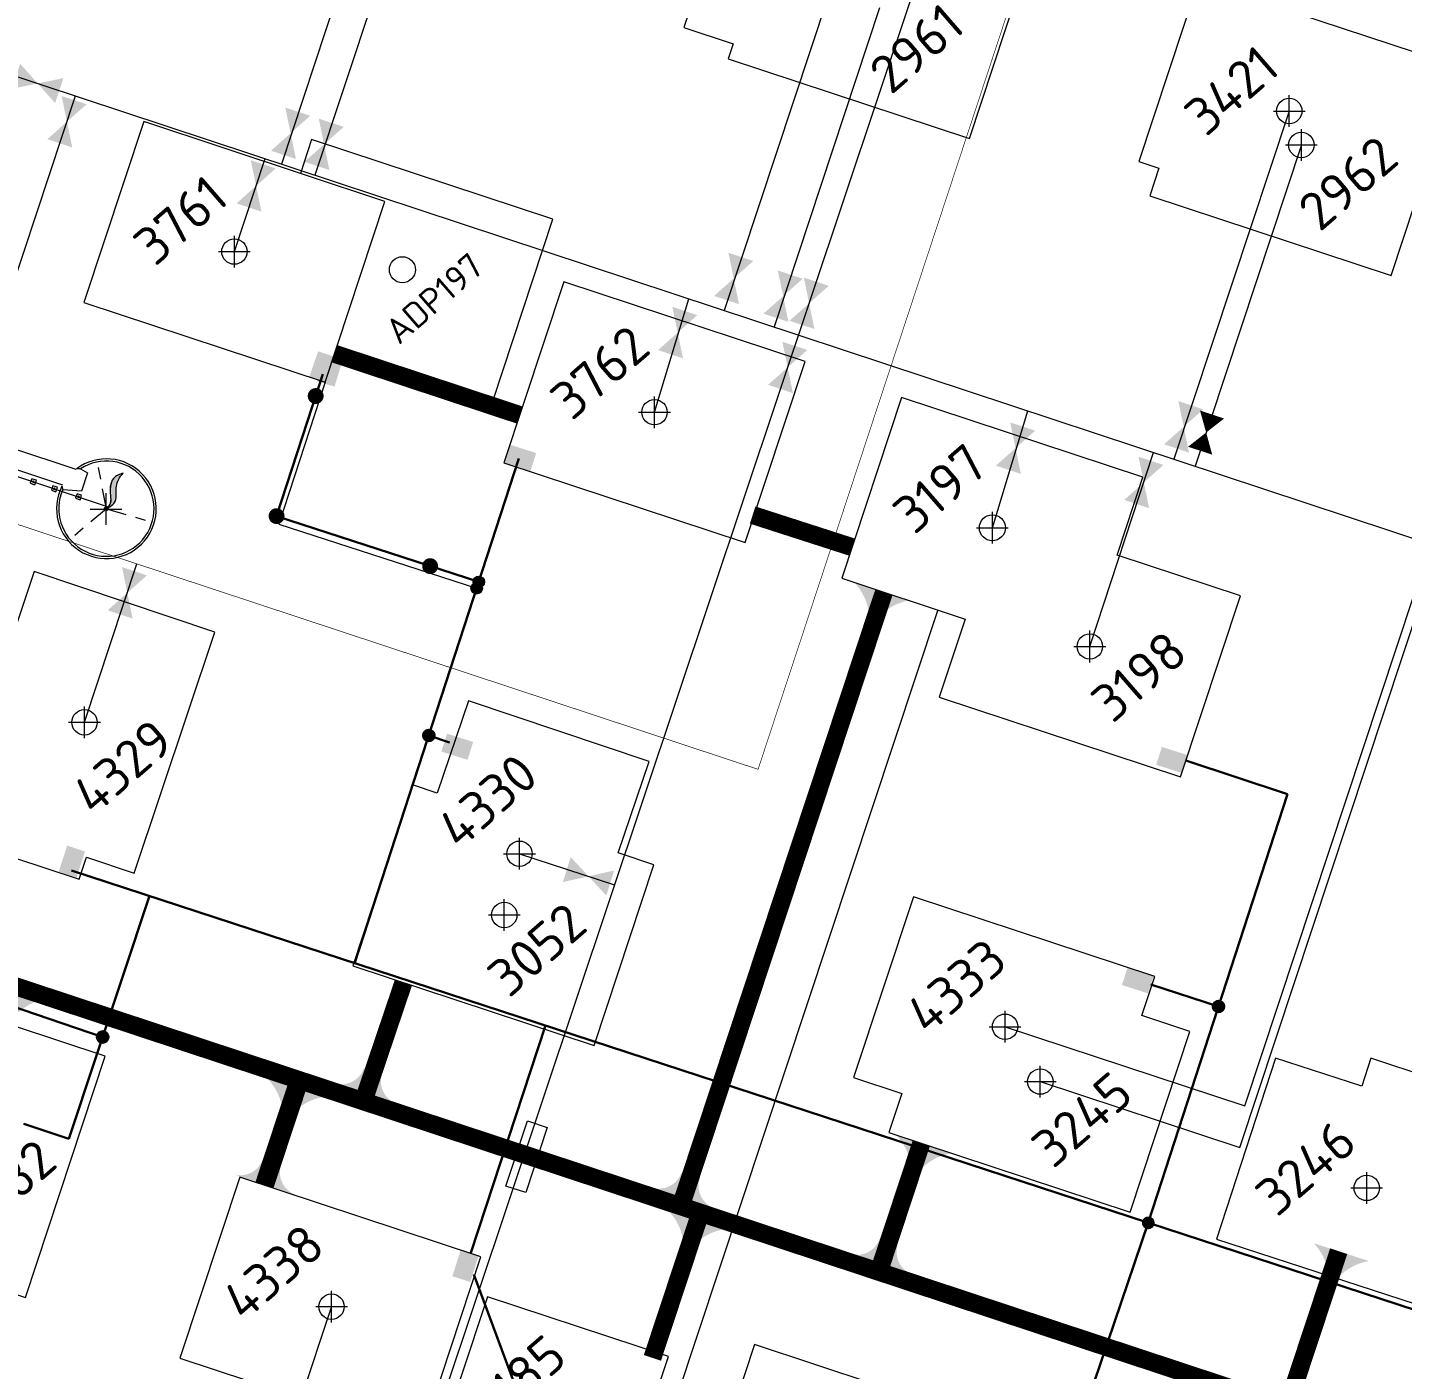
# Model space of a CAD drawing. Header units: millimetres. Extents: x 519 to 9564855, y -810 to 5021775.
# Drawn here: x 9544349.8 to 9544782.9, y 4997215.8 to 4997638.6 of the extents above; entities that cross this region are included whole.
import ezdxf

# ---------------------------------------------------------------- set-up
doc = ezdxf.new("R2010")
doc.units = ezdxf.units.MM
doc.header["$LTSCALE"] = 2
doc.header["$MEASUREMENT"] = 0
doc.header["$PDMODE"] = 2
doc.header["$PDSIZE"] = 5
doc.linetypes.add('DASHED2', pattern=[9.525, 6.35, -3.175])
for name, color, linetype in [('160 скважин на 2012 год', 7, 'Continuous'), ('164 скв. на 2011 год (измененные)', 121, 'Continuous'), ('2003-2004 Supplemental wells', 7, 'Continuous'), ('Existing roads', 41, 'Continuous'), ('Future Roads', 44, 'Continuous'), ('GZU-31', 7, 'Continuous'), ('OilColl&Flowlines', 3, 'Continuous'), ('Stage VII wells', 9, 'Continuous'), ('Stage8 wlls text', 7, 'Continuous'), ('Скважины 2019г.', 241, 'Continuous'), ('Скважины на 2016 год.', 40, 'Continuous'), ('Скважины на 2020 год', 140, 'Continuous')]:
    doc.layers.add(name, color=color, linetype=linetype)
for name, color, linetype, lineweight in [('160 скважин на 2012 год - Электрика', 192, 'Continuous', 30), ('160 скважин на2012 год.Выкидные линии', 5, 'Continuous', 30), ('200 скв. на 2010 год', 61, 'Continuous', 0), ('Скважины на 2024 год-125', 10, 'Continuous', 40), ('Электро', 1, 'Continuous', 30), ('Электроснаб', 1, 'Continuous', 18), ('Электроснабжене', 1, 'Continuous', 18)]:
    doc.layers.add(name, color=color, linetype=linetype, lineweight=lineweight)
doc.styles.add('92051501$0$STANDARD', font='simplex.shx')
doc.styles.add('Elect', font='isocpeur.ttf')
doc.linetypes.add('GAS_LINE', pattern='A,0.5,-0.2,["G",92051501$0$STANDARD,S=0.1,R=0,X=-0.1,Y=-0.05],-0.05', length=0.75)

# ---------------------------------------------------------------- blocks, each defined once
blk = doc.blocks.new('049')
at = {"color": 0}
for p, q in [((-0.5, 0), (0, 0.5)), ((-0.5, 0), (-0.48, 0.13)), ((-0.48, -0.13), (-0.5, 0)), ((0, -0.5), (-0.5, 0)), ((-0.5, 0), (0.5, 0)), ((-0.48, -0.13), (0.13, 0.48)), ((-0.48, 0.13), (-0.43, 0.25)), ((0.13, -0.48), (-0.48, 0.13)), ((-0.48, 0.13), (0.48, 0.13)), ((0.25, 0.43), (-0.43, -0.25)), ((-0.43, 0.25), (-0.35, 0.35)), ((0.43, 0.25), (-0.43, 0.25)), ((-0.43, 0.25), (0.25, -0.43)), ((-0.35, 0.35), (-0.25, 0.43)), ((-0.35, -0.35), (0.35, 0.35)), ((0.35, -0.35), (-0.35, 0.35)), ((-0.35, 0.35), (0.35, 0.35)), ((-0.35, -0.35), (-0.35, 0.35)), ((-0.25, 0.43), (-0.13, 0.48)), ((0.43, -0.25), (-0.25, 0.43)), ((-0.25, 0.43), (-0.25, -0.43)), ((-0.25, -0.43), (0.43, 0.25)), ((-0.13, 0.48), (0, 0.5)), ((-0.13, -0.48), (-0.13, 0.48)), ((-0.13, 0.48), (0.48, -0.13)), ((0.48, 0.13), (-0.13, -0.48)), ((0, 0.5), (0.13, 0.48)), ((0.5, 0), (0, 0.5)), ((0, 0.5), (0, -0.5)), ((0, -0.5), (0.5, 0)), ((0.13, 0.48), (0.25, 0.43)), ((0.13, 0.48), (0.13, -0.48)), ((0.25, 0.43), (0.35, 0.35)), ((0.25, -0.43), (0.25, 0.43)), ((0.35, 0.35), (0.43, 0.25)), ((0.35, 0.35), (0.35, -0.35)), ((0.43, 0.25), (0.48, 0.13)), ((0.48, 0.13), (0.5, 0)), ((0.5, 0), (0.48, -0.13)), ((-0.43, -0.25), (-0.48, -0.13)), ((0.48, -0.13), (-0.48, -0.13)), ((-0.35, -0.35), (-0.43, -0.25)), ((-0.43, -0.25), (0.43, -0.25)), ((-0.25, -0.43), (-0.35, -0.35)), ((0.35, -0.35), (-0.35, -0.35)), ((-0.13, -0.48), (-0.25, -0.43)), ((0, -0.5), (-0.13, -0.48)), ((0.13, -0.48), (0, -0.5)), ((0.25, -0.43), (0.13, -0.48)), ((0.35, -0.35), (0.25, -0.43)), ((0.43, -0.25), (0.35, -0.35)), ((0.48, -0.13), (0.43, -0.25))]:
    blk.add_line(p, q, dxfattribs=at)

msp = doc.modelspace()

# ---------------------------------------------------------------- hatches: boundary and pattern name
at = {"layer": '160 скважин на 2012 год - Электрика', "lineweight": 0, "ltscale": 7.5}
msp.add_hatch(color=1, dxfattribs=at).paths.add_polyline_path([(9544438.59627, 4997528.43497), (9544444.19843, 4997526.5478), (9544446.94966, 4997534.71496), (9544441.34751, 4997536.60213)])
at = {"layer": 'Existing roads', "lineweight": 0}
h = msp.add_hatch(color=256, dxfattribs=at)
h.paths.add_polyline_path([(9544616.42619, 4997453.567), (9544614.83895, 4997454.16376, 0.155118741), (9544610.3063, 4997463.70078), (9544618.8619, 4997460.94763)])
h.paths.add_polyline_path([(9544617.95189, 4997452.99337), (9544616.42619, 4997453.567), (9544618.8619, 4997460.94763), (9544627.65783, 4997458.11715, 0.161550784)])
h = msp.add_hatch(color=256, dxfattribs=at)
h.paths.add_polyline_path([(9544344.54045, 4997328.01092), (9544342.95321, 4997328.60768, 0.155118741), (9544338.42056, 4997338.14469), (9544346.97615, 4997335.39155)])
h.paths.add_polyline_path([(9544346.06615, 4997327.43729), (9544344.54045, 4997328.01092), (9544346.97615, 4997335.39155), (9544355.77209, 4997332.56107, 0.161550784)])
for points in [[(9544466.29143, 4997299.43858, -0.406846034), (9544461.46993, 4997308.73462), (9544455.76913, 4997310.62091, -0.406846034), (9544446.35446, 4997306.03536)], [(9544434.46911, 4997270.77186, -0.406846034), (9544429.64762, 4997280.06789), (9544423.94681, 4997281.95419, -0.406846034), (9544414.53215, 4997277.36864)], [(9544566.30445, 4997266.5579, -0.406846034), (9544561.48295, 4997275.85393), (9544555.78214, 4997277.74023, -0.406846034), (9544546.36748, 4997273.15468)], [(9544628.68053, 4997245.68801, -0.406846034), (9544623.85903, 4997254.98404), (9544618.15823, 4997256.87034, -0.406846034), (9544608.74356, 4997252.28479)]]:
    msp.add_hatch(color=256, dxfattribs=at).paths.add_polyline_path(points)
h = msp.add_hatch(color=256, dxfattribs=at)
h.paths.add_polyline_path([(9544431.7516, 4997297.09524), (9544430.16436, 4997297.692, 0.155118741), (9544425.6317, 4997307.22901), (9544434.1873, 4997304.47587)])
h.paths.add_polyline_path([(9544433.2773, 4997296.52161), (9544431.7516, 4997297.09524), (9544434.1873, 4997304.47587), (9544442.98324, 4997301.64539, 0.161550784)])
h = msp.add_hatch(color=256, dxfattribs=at)
h.paths.add_polyline_path([(9544629.64115, 4997279.43828), (9544628.05392, 4997280.03505, 0.155118741), (9544623.52126, 4997289.57206), (9544632.07686, 4997286.81892)])
h.paths.add_polyline_path([(9544631.16686, 4997278.86466), (9544629.64115, 4997279.43828), (9544632.07686, 4997286.81892), (9544640.87279, 4997283.98844, 0.161550784)])
h = msp.add_hatch(color=256, dxfattribs=at)
h.paths.add_polyline_path([(9544558.02098, 4997255.45274), (9544556.43374, 4997256.0495, 0.155118741), (9544551.90109, 4997265.58651), (9544560.45668, 4997262.83337)])
h.paths.add_polyline_path([(9544559.54668, 4997254.87911), (9544558.02098, 4997255.45274), (9544560.45668, 4997262.83337), (9544569.25262, 4997260.00289, 0.161550784)])
h = msp.add_hatch(color=256, dxfattribs=at)
h.paths.add_polyline_path([(9544761.08605, 4997245.42049), (9544759.49881, 4997246.01725, 0.155118741), (9544754.96616, 4997255.55426), (9544763.52176, 4997252.80112)])
h.paths.add_polyline_path([(9544762.61176, 4997244.84686), (9544761.08605, 4997245.42049), (9544763.52176, 4997252.80112), (9544772.31769, 4997249.97064, 0.161550784)])
at = {"layer": 'GZU-31', "linetype": 'Continuous', "lineweight": 0}
h = msp.add_hatch(color=1, dxfattribs=at)
edge = h.paths.add_edge_path()
edge.add_spline(control_points=[(9544374.72341, 4997487.01294), (9544375.87094, 4997487.64702), (9544377.82198, 4997488.73657), (9544377.6955, 4997492.48655), (9544377.88291, 4997495.75127), (9544379.43369, 4997497.54779), (9544380.00746, 4997498.2125)], knot_values=[0.031981857, 0.031981857, 0.031981857, 0.031981857, 3.598567765, 6.128648348, 10.517724718, 13.095368531, 13.095368531, 13.095368531, 13.095368531], degree=3, periodic=0)
edge.add_spline(control_points=[(9544380.00746, 4997498.2125), (9544378.82747, 4997497.81611), (9544376.71793, 4997497.10746), (9544375.75113, 4997493.91799), (9544375.91628, 4997491.37852), (9544376.23651, 4997488.80113), (9544375.22585, 4997487.60652), (9544374.72341, 4997487.01294)], knot_values=[0, 0, 0, 0, 3.503599377, 6.263547345, 9.095733, 11.355196766, 13.587166583, 13.587166583, 13.587166583, 13.587166583], degree=3, periodic=0)
edge.add_line((9544375.01901, 4997487.36844), (9544375.04205, 4997487.35))
edge.add_line((9544375.04205, 4997487.35), (9544375.12947, 4997487.24074))
h = msp.add_hatch(color=1, dxfattribs=at)
edge = h.paths.add_edge_path()
edge.add_spline(control_points=[(9544374.73087, 4997487.01706), (9544375.8784, 4997487.65114), (9544377.82944, 4997488.74069), (9544377.70296, 4997492.49067), (9544377.89037, 4997495.75539), (9544379.44115, 4997497.55191), (9544380.01492, 4997498.21662)], knot_values=[0.031981857, 0.031981857, 0.031981857, 0.031981857, 3.598567765, 6.128648348, 10.517724718, 13.095368531, 13.095368531, 13.095368531, 13.095368531], degree=3, periodic=0)
edge.add_spline(control_points=[(9544380.01492, 4997498.21662), (9544378.83492, 4997497.82023), (9544376.72538, 4997497.11158), (9544375.75859, 4997493.92211), (9544375.92374, 4997491.38264), (9544376.24397, 4997488.80525), (9544375.23331, 4997487.61064), (9544374.73087, 4997487.01706)], knot_values=[0, 0, 0, 0, 3.503599377, 6.263547345, 9.095733, 11.355196766, 13.587166583, 13.587166583, 13.587166583, 13.587166583], degree=3, periodic=0)
edge.add_line((9544375.02647, 4997487.37256), (9544375.04951, 4997487.35412))
edge.add_line((9544375.04951, 4997487.35412), (9544375.13692, 4997487.24486))
at = {"layer": 'GZU-31', "linetype": 'GAS_LINE', "lineweight": 0, "ltscale": 25}
h = msp.add_hatch(color=1, dxfattribs=at)
edge = h.paths.add_edge_path()
edge.add_spline(control_points=[(9544377.9914, 4997497.40418), (9544377.58328, 4997497.17827), (9544376.5023, 4997496.37562), (9544375.75859, 4997493.92211), (9544375.92374, 4997491.38264), (9544376.22439, 4997488.96279), (9544375.42277, 4997487.8526), (9544375.03075, 4997487.37498)], knot_values=[2.098829969, 2.098829969, 2.098829969, 2.098829969, 3.503599377, 6.263547345, 9.095733, 11.355196766, 13.139527825, 13.139527825, 13.139527825, 13.139527825], degree=3, periodic=0)
edge.add_arc((9544374.7, 4997487), 0.5, 29.0842097, 48.5862313, ccw=False)
edge.add_spline(control_points=[(9544375.13695, 4997487.24305), (9544376.13606, 4997487.80612), (9544377.81679, 4997488.89033), (9544377.6955, 4997492.48655), (9544377.88291, 4997495.75127), (9544379.43369, 4997497.54779), (9544380.00746, 4997498.2125)], knot_values=[0.461942954, 0.461942954, 0.461942954, 0.461942954, 3.598567765, 6.128648348, 10.517724718, 13.095368531, 13.095368531, 13.095368531, 13.095368531], degree=3, periodic=0)
edge.add_spline(control_points=[(9544380.00746, 4997498.2125), (9544379.30347, 4997497.97601), (9544378.59947, 4997497.73952), (9544377.9914, 4997497.40418)], knot_values=[0, 0, 0, 0, 2.090278319, 2.090278319, 2.090278319, 2.090278319], degree=3, periodic=0)
at = {"layer": 'Электро'}
for points in [[(9544501.84217, 4997507.14852), (9544500.04641, 4997501.5164), (9544508.25726, 4997498.89842), (9544510.05303, 4997504.53055)], [(9544481.9897, 4997416.12578), (9544480.19394, 4997410.49366), (9544488.40479, 4997407.87569), (9544490.20055, 4997413.50781)], [(9544707.08662, 4997411.95228), (9544705.29086, 4997406.32016), (9544713.50171, 4997403.70219), (9544715.29747, 4997409.33431)], [(9544359.65083, 4997372.67518), (9544365.26306, 4997370.81819), (9544367.97029, 4997379.00005), (9544362.35806, 4997380.85704)], [(9544696.31544, 4997342.54121), (9544694.51968, 4997336.90908), (9544702.73053, 4997334.29111), (9544704.52629, 4997339.92323)], [(9544491.88993, 4997251.59046), (9544486.2578, 4997253.38622), (9544483.63983, 4997245.17537), (9544489.27195, 4997243.3796)]]:
    msp.add_hatch(color=256, dxfattribs=at).paths.add_polyline_path(points)
h = msp.add_hatch(color=256, dxfattribs=at)
edge = h.paths.add_edge_path()
edge.add_arc((9544476.22444, 4997415.54984), 1.80448, 0, 360)
h = msp.add_hatch(color=256, dxfattribs=at)
edge = h.paths.add_edge_path()
edge.add_arc((9544724.94628, 4997330.18383), 1.80448, 0, 360)
h = msp.add_hatch(color=256, dxfattribs=at)
edge = h.paths.add_edge_path()
edge.add_arc((9544373.52118, 4997320.54561), 1.80448, 0, 360)
at = {"layer": 'Электроснаб', "lineweight": 0}
for points in [[(9544449.04633, 4997533.7065), (9544443.3899, 4997535.42416), (9544440.88579, 4997527.17787), (9544446.54222, 4997525.46021)], [(9544501.84217, 4997507.14852), (9544500.04641, 4997501.5164), (9544508.25726, 4997498.89842), (9544510.05303, 4997504.53055)], [(9544481.9897, 4997416.12578), (9544480.19394, 4997410.49366), (9544488.40479, 4997407.87569), (9544490.20055, 4997413.50781)], [(9544707.08662, 4997411.95228), (9544705.29086, 4997406.32016), (9544713.50171, 4997403.70219), (9544715.29747, 4997409.33431)], [(9544359.65083, 4997372.67518), (9544365.26306, 4997370.81819), (9544367.97029, 4997379.00005), (9544362.35806, 4997380.85704)], [(9544696.31544, 4997342.54121), (9544694.51968, 4997336.90908), (9544702.73053, 4997334.29111), (9544704.52629, 4997339.92323)], [(9544491.88993, 4997251.59046), (9544486.2578, 4997253.38622), (9544483.63983, 4997245.17537), (9544489.27195, 4997243.3796)]]:
    msp.add_hatch(color=1, dxfattribs=at).paths.add_polyline_path(points)
h = msp.add_hatch(color=1, dxfattribs=at)
edge = h.paths.add_edge_path()
edge.add_arc((9544491.29107, 4997461.92176), 1.80448, 0, 360)
h = msp.add_hatch(color=1, dxfattribs=at)
edge = h.paths.add_edge_path()
edge.add_arc((9544476.22444, 4997415.54984), 1.80448, 0, 360)
h = msp.add_hatch(color=1, dxfattribs=at)
edge = h.paths.add_edge_path()
edge.add_arc((9544724.94628, 4997330.18383), 1.80448, 0, 360)
h = msp.add_hatch(color=1, dxfattribs=at)
edge = h.paths.add_edge_path()
edge.add_arc((9544373.52118, 4997320.54561), 1.80448, 0, 360)
at = {"layer": 'Электроснабжене', "lineweight": 0}
for points in [[(9544501.84217, 4997507.14852), (9544500.04641, 4997501.5164), (9544508.25726, 4997498.89842), (9544510.05303, 4997504.53055)], [(9544481.9897, 4997416.12578), (9544480.19394, 4997410.49366), (9544488.40479, 4997407.87569), (9544490.20055, 4997413.50781)], [(9544707.08662, 4997411.95228), (9544705.29086, 4997406.32016), (9544713.50171, 4997403.70219), (9544715.29747, 4997409.33431)], [(9544359.65083, 4997372.67518), (9544365.26306, 4997370.81819), (9544367.97029, 4997379.00005), (9544362.35806, 4997380.85704)], [(9544696.31544, 4997342.54121), (9544694.51968, 4997336.90908), (9544702.73053, 4997334.29111), (9544704.52629, 4997339.92323)], [(9544491.88993, 4997251.59046), (9544486.2578, 4997253.38622), (9544483.63983, 4997245.17537), (9544489.27195, 4997243.3796)]]:
    msp.add_hatch(color=1, dxfattribs=at).paths.add_polyline_path(points)
h = msp.add_hatch(color=1, dxfattribs=at)
edge = h.paths.add_edge_path()
edge.add_arc((9544491.95804, 4997463.97449), 1.80448, 0, 360)
h = msp.add_hatch(color=1, dxfattribs=at)
edge = h.paths.add_edge_path()
edge.add_arc((9544476.22444, 4997415.54984), 1.80448, 0, 360)
h = msp.add_hatch(color=1, dxfattribs=at)
edge = h.paths.add_edge_path()
edge.add_arc((9544724.94628, 4997330.18383), 1.80448, 0, 360)
h = msp.add_hatch(color=1, dxfattribs=at)
edge = h.paths.add_edge_path()
edge.add_arc((9544373.52118, 4997320.54561), 1.80448, 0, 360)

# ---------------------------------------------------------------- linework, layer by layer
at = {"color": 3, "linetype": 'ByBlock', "lineweight": 0, "ltscale": 80, "elevation": 0}
for points in [[(9544733.19438, 4997298.82028), (9544791.76344, 4997475.82925)], [(9544731.66304, 4997285.69976), (9544794.29615, 4997474.99122)]]:
    msp.add_lwpolyline(points, dxfattribs=at)
at = {"color": 3, "linetype": 'ByBlock', "lineweight": 0, "ltscale": 80}
for points in [[(9544657.7, 4997323.8), (9544733.19438, 4997298.82028)], [(9544668.8, 4997306.5), (9544731.66304, 4997285.69976)]]:
    msp.add_lwpolyline(points, dxfattribs=at)
at = {"color": 0, "linetype": 'ByBlock', "lineweight": 0, "ltscale": 5}
msp.add_point((9544374.6, 4997486.9), dxfattribs=at)
at = {"layer": '160 скважин на 2012 год', "color": 0, "linetype": 'ByBlock', "lineweight": 0, "elevation": 0.00005}
msp.add_lwpolyline([(9544367.59218, 4997551.9859), (9544443.5727, 4997526.84532), (9544462.42814, 4997583.83072), (9544386.44761, 4997608.9713)], close=True, dxfattribs=at)
for points in [[(9544368.47666, 4997377.2308), (9544383.45628, 4997372.21399), (9544408.87597, 4997448.1016), (9544351.96027, 4997467.16637), (9544343.2135, 4997441.05389)], [(9544333.65712, 4997243.63174), (9544349.2529, 4997238.47927), (9544374.35794, 4997314.47155), (9544317.36373, 4997333.30033), (9544310.60024, 4997312.82699)]]:
    msp.add_lwpolyline(points, dxfattribs=at)
at = {"layer": '160 скважин на 2012 год', "color": 0, "linetype": 'ByBlock', "lineweight": 0}
for centre in [(9544415, 4997568), (9544367.8, 4997419.7)]:
    msp.add_circle(centre, 4, dxfattribs=at)
for p in [(9544415, 4997568), (9544367.8, 4997419.7)]:
    msp.add_point(p, dxfattribs=at)
at = {"layer": '160 скважин на 2012 год - Электрика', "color": 1, "lineweight": 0, "ltscale": 7.5, "const_width": 2.5}
for points, elevation in [([(9544439.41499, 4997522.88918, 1), (9544441.79263, 4997522.11663, 1)], 0.00005), ([(9544427.10124, 4997485.04774, 1), (9544429.47888, 4997484.2752, 1)], 0.00005), ([(9544475.45557, 4997469.29566, 1), (9544477.83321, 4997468.52311, 1)], 0.00001)]:
    msp.add_lwpolyline(points, format="xyb", close=True, dxfattribs=dict(at, elevation=elevation))
at = {"layer": '160 скважин на2012 год.Выкидные линии', "color": 3, "linetype": 'ByBlock', "lineweight": 0, "ltscale": 80}
msp.add_lwpolyline([(9544415, 4997568), (9544424.69054, 4997597.28702)], dxfattribs=at)
at = {"layer": '164 скв. на 2011 год (измененные)', "color": 0, "linetype": 'ByBlock', "lineweight": 0}
for points in [[(9544572.03304, 4997633.46513), (9544570.48202, 4997628.7776), (9544646.46255, 4997603.63702), (9544665.31798, 4997660.62241), (9544649.86696, 4997665.73487)], [(9544706.15753, 4997594.26805), (9544703.28202, 4997585.5776), (9544779.26255, 4997560.43702), (9544798.11798, 4997617.42241), (9544791.74247, 4997619.53195)], [(9544535.88096, 4997378.53216), (9544545.57319, 4997407.30658), (9544488.68951, 4997426.46666), (9544478.88348, 4997397.3539)], [(9544700.75393, 4997327.33992), (9544704.81798, 4997339.62241), (9544628.83745, 4997364.76299), (9544609.98202, 4997307.7776), (9544625.14607, 4997302.76009)], [(9544625.14607, 4997302.76009), (9544621.08202, 4997290.4776), (9544697.06255, 4997265.33702), (9544715.91798, 4997322.32241), (9544700.75393, 4997327.33992)], [(9544803.14453, 4997240.64137), (9544830.06254, 4997231.73702), (9544848.91798, 4997288.72241), (9544772.93745, 4997313.86299), (9544770.07092, 4997305.0407)]]:
    msp.add_lwpolyline(points, dxfattribs=at)
for points in [[(9544499.87001, 4997501.49186), (9544575.85054, 4997476.35128), (9544594.70597, 4997533.33667), (9544518.72545, 4997558.47725)], [(9544397.81565, 4997219.41045), (9544473.79617, 4997194.26987), (9544492.65161, 4997251.25527), (9544416.67108, 4997276.39585)], [(9544559.98202, 4997166.6776), (9544635.96255, 4997141.53702), (9544654.81798, 4997198.52241), (9544578.83745, 4997223.66299)]]:
    msp.add_lwpolyline(points, close=True, dxfattribs=at)
for centre in [(9544751, 4997601.6), (9544547.3, 4997517.4), (9544504.8, 4997378.3), (9544657.7, 4997323.8), (9544668.8, 4997306.5), (9544445.6, 4997235.6)]:
    msp.add_circle(centre, 4, dxfattribs=at)
for p in [(9544751, 4997601.6), (9544547.3, 4997517.4), (9544504.8, 4997378.3), (9544657.7, 4997323.8), (9544668.8, 4997306.5), (9544445.6, 4997235.6)]:
    msp.add_point(p, dxfattribs=at)
at = {"layer": '200 скв. на 2010 год', "color": 0, "linetype": 'ByBlock', "lineweight": 0}
for points in [[(9544649.86696, 4997665.73487), (9544651.41798, 4997670.42241), (9544575.43745, 4997695.56299), (9544556.58202, 4997638.57759), (9544572.03304, 4997633.46513)], [(9544791.74247, 4997619.53195), (9544794.61798, 4997628.22241), (9544718.63745, 4997653.36299), (9544699.78202, 4997596.37759), (9544706.15753, 4997594.26805)], [(9544284.25514, 4997397.30375), (9544366.16255, 4997370.23701), (9544368.4722, 4997377.23229)]]:
    msp.add_lwpolyline(points, dxfattribs=at)
msp.add_circle((9544747.2, 4997612.3), 4, dxfattribs=at)
msp.add_point((9544747.2, 4997612.3), dxfattribs=at)
at = {"layer": '2003-2004 Supplemental wells', "color": 0, "linetype": 'ByBlock', "lineweight": 0}
msp.add_lwpolyline([(9544692.9936, 4997472.36869), (9544701.11798, 4997496.92241), (9544625.13745, 4997522.06299), (9544606.28202, 4997465.07759), (9544645.1064, 4997452.23131)], dxfattribs=at)
msp.add_circle((9544653.7, 4997481), 4.0951, dxfattribs=at)
at = {"layer": '2003-2004 Supplemental wells', "color": 0, "linetype": 'ByBlock', "lineweight": 0, "ltscale": 80}
msp.add_point((9544653.7, 4997481), dxfattribs=at)
at = {"layer": 'Existing roads', "lineweight": 0, "const_width": 5.7, "elevation": 0.00005, "flags": 128}
msp.add_lwpolyline([(9544446.54093, 4997535.81599), (9544504.84406, 4997516.52455)], dxfattribs=at)
at = {"layer": 'Existing roads', "color": 8, "lineweight": 0, "const_width": 5.7, "flags": 128}
msp.add_lwpolyline([(9544609.52927, 4997474.89153), (9544578.20586, 4997485.00124)], dxfattribs=at)
at = {"layer": 'Existing roads', "lineweight": 0, "const_width": 5.7, "flags": 128}
for points in [[(9544619.55399, 4997460.68614), (9544555.5463, 4997267.24039)], [(9544339.8344, 4997338.61555), (9545585.31991, 4996926.50696)], [(9544468.2338, 4997337.69944), (9544455.34775, 4997299.52406)], [(9544631.31939, 4997287.09024), (9544618.0798, 4997247.01475)], [(9544546.64433, 4997219.46954), (9544561.7695, 4997265.18124)], [(9544762.76428, 4997253.07244), (9544746.54151, 4997204.04353)]]:
    msp.add_lwpolyline(points, dxfattribs=at)
at = {"layer": 'Existing roads', "linetype": 'ByBlock', "lineweight": 0, "ltscale": 80}
msp.add_lwpolyline([(9544424.50799, 4997274.00349, 6, 6, 0), (9544435.42177, 4997306.98742, 0.2, 0.2, 0)], format="xyseb", dxfattribs=at)
at = {"layer": 'Future Roads', "lineweight": 0, "elevation": 0}
msp.add_lwpolyline([(9544507.3175, 4997294.1407), (9544513.55148, 4997292.07799), (9544506.74851, 4997271.51787), (9544500.51453, 4997273.58058)], close=True, dxfattribs=at)
at = {"layer": 'GZU-31', "color": 2, "lineweight": 0}
for p in [(9544301.45721, 4997512.15347), (9544374.7, 4997487)]:
    msp.add_line(p, (9544374.94872, 4997487.749), dxfattribs=at)
at = {"layer": 'GZU-31', "color": 7, "lineweight": 0}
for p, q in [((9544366.558, 4997499.59793), (9544365.28427, 4997499.5632)), ((9544366.558, 4997499.59793), (9544368.72133, 4997498.25863)), ((9544368.72133, 4997498.25863), (9544366.83037, 4997492.5644)), ((9544360.70887, 4997494.12308), (9544360.92794, 4997492.94395)), ((9544366.83037, 4997492.5644), (9544360.92794, 4997492.94395))]:
    msp.add_line(p, q, dxfattribs=at)
at = {"layer": 'GZU-31', "color": 1, "linetype": 'DASHED2', "lineweight": 0, "ltscale": 0.5}
for q in [(9544372.2148, 4997500.03265), (9544364.74814, 4997478.60768), (9544386.9272, 4997483.39968)]:
    msp.add_line((9544374.69205, 4997487), q, dxfattribs=at)
at = {"layer": 'GZU-31', "lineweight": 0}
for p, q in [((9544351.79411, 4997495.8064), (9544351.5735, 4997495.14208)), ((9544351.79411, 4997495.8064), (9544351.5735, 4997495.14208)), ((9544358.43738, 4997493.60028), (9544358.21676, 4997492.93595)), ((9544366.02968, 4997491.079), (9544365.80907, 4997490.41467))]:
    msp.add_line(p, q, dxfattribs=at)
at = {"layer": 'GZU-31', "color": 7, "lineweight": 0}
for points in [[(9544303.8985, 4997519.77388), (9544365.03547, 4997499.47128)], [(9544302.07115, 4997514.06988), (9544360.92108, 4997494.52677)]]:
    msp.add_lwpolyline(points, dxfattribs=at)
for points in [[(9544351.20839, 4997496.42239), (9544350.73565, 4997494.99883), (9544352.15921, 4997494.52609), (9544352.63195, 4997495.94965)], [(9544351.20839, 4997496.42239), (9544350.73565, 4997494.99883), (9544352.15921, 4997494.52609), (9544352.63195, 4997495.94965)], [(9544357.85166, 4997494.21627), (9544357.37892, 4997492.79271), (9544358.80248, 4997492.31997), (9544359.27522, 4997493.74353)], [(9544365.44397, 4997491.69498), (9544364.97123, 4997490.27143), (9544366.39479, 4997489.79869), (9544366.86753, 4997491.22224)]]:
    msp.add_lwpolyline(points, close=True, dxfattribs=at)
at = {"layer": 'GZU-31', "lineweight": 0, "flags": 128}
for points in [[(9544351.93664, 4997495.60102), (9544351.55703, 4997495.72708), (9544351.43096, 4997495.34746), (9544351.81058, 4997495.2214)], [(9544351.93664, 4997495.60102), (9544351.55703, 4997495.72708), (9544351.43096, 4997495.34746), (9544351.81058, 4997495.2214)], [(9544358.57991, 4997493.39489), (9544358.20029, 4997493.52096), (9544358.07423, 4997493.14134), (9544358.45385, 4997493.01528)], [(9544366.17222, 4997490.87361), (9544365.7926, 4997490.99968), (9544365.66654, 4997490.62006), (9544366.04615, 4997490.494)]]:
    msp.add_lwpolyline(points, close=True, dxfattribs=at)
at = {"layer": 'GZU-31', "color": 7, "lineweight": 0}
for radius, start, end in [(15.7, 153.0186885, 126.850407), (15, 156.655217, 122.8744487)]:
    msp.add_arc((9544374.7, 4997487), radius, start, end, dxfattribs=at)
at = {"layer": 'GZU-31', "color": 1, "linetype": 'Continuous', "lineweight": 0}
for points in [[(9544374.69254, 4997486.99588), (9544377.4608, 4997489.2951), (9544377.74734, 4997491.80891), (9544378.47961, 4997496.13647), (9544380.00746, 4997498.2125)], [(9544374.7, 4997487), (9544377.46826, 4997489.29922), (9544377.7548, 4997491.81303), (9544378.48707, 4997496.14059), (9544380.01492, 4997498.21662)], [(9544380.00746, 4997498.2125), (9544376.91921, 4997496.55784), (9544375.93224, 4997493.9804), (9544375.96408, 4997491.14839), (9544375.93224, 4997488.88915), (9544374.72241, 4997487.01175)], [(9544380.01492, 4997498.21662), (9544376.92667, 4997496.56196), (9544375.9397, 4997493.98452), (9544375.97153, 4997491.15251), (9544375.9397, 4997488.89327), (9544374.72987, 4997487.01588)]]:
    msp.add_spline(points, degree=3, dxfattribs=at)
at = {"layer": 'OilColl&Flowlines', "linetype": 'ByBlock', "lineweight": 0}
msp.add_line((9544474.81338, 4997189.25087, 0), (9544708.8979, 4997889.60135, 0), dxfattribs=at)
at = {"layer": 'OilColl&Flowlines', "lineweight": 0}
for p, q in [((9543688.09852, 4997841.01197, 0), (9545477.57397, 4997248.90697, 0)), ((9544242.93252, 4997248.576, 0), (9544364.9595, 4997617.05094, 0)), ((9544547.3, 4997517.4), (9544558.13107, 4997553.13396, 0)), ((9544653.7, 4997481), (9544664.88721, 4997517.81029)), ((9544684.4, 4997443.6), (9544704.49675, 4997504.70421, 0)), ((9544504.8, 4997378.3), (9544534.72662, 4997368.50351, 0))]:
    msp.add_line(p, q, dxfattribs=at)
at = {"layer": 'OilColl&Flowlines', "linetype": 'ByBlock', "lineweight": 0, "ltscale": 80}
for p, q in [((9544465.5, 4997703.4), (9544429.8268, 4997595.58752, 0)), ((9544472.6, 4997689.5), (9544440.37159, 4997592.09844, 0)), ((9544604, 4997654.5), (9544569.24323, 4997549.45715, 0)), ((9544618.2, 4997644.8), (9544584.93482, 4997544.26509, 0)), ((9544747.2, 4997612.3), (9544710.89771, 4997502.58625, 0)), ((9544751, 4997601.6), (9544717.5138, 4997500.39711, 0))]:
    msp.add_line(p, q, dxfattribs=at)
at = {"layer": 'OilColl&Flowlines', "linetype": 'ByBlock', "lineweight": 0, "ltscale": 200}
for p, q in [((9544367.8, 4997419.7), (9544384.31501, 4997469.6122, 0)), ((9544445.6, 4997235.6), (9544428.99166, 4997185.76044, 0))]:
    msp.add_line(p, q, dxfattribs=at)
at = {"layer": 'OilColl&Flowlines', "color": 3, "lineweight": 0}
msp.add_line((9544636.49053, 4997455.18141), (9544532.60679, 4997141.67002, 0), dxfattribs=at)
at = {"layer": 'OilColl&Flowlines', "linetype": 'ByBlock', "lineweight": 0, "ltscale": 200, "const_width": 0.2, "elevation": 0}
msp.add_lwpolyline([(9544711.25013, 4997888.82496), (9544688.59094, 4997820.34376), (9544714.03113, 4997811.92606), (9544579.91726, 4997404.89107), (9544322.89878, 4997489.93368)], dxfattribs=at)
at = {"layer": 'OilColl&Flowlines', "lineweight": 0, "elevation": 0}
msp.add_lwpolyline([(9544719.13926, 4997505.27599, 8, 0, 0), (9544721.02206, 4997510.99988, 0, 8, 0), (9544722.88943, 4997516.67686, 8, 8, 0)], format="xyseb", dxfattribs=at)
at = {"layer": 'OilColl&Flowlines', "lineweight": 0}
for points in [[(9544344.94494, 4997619.31473, 0), (9544347.54472, 4997627.17184, 0), (9544353.04928, 4997620.99181, 0)], [(9544358.55385, 4997614.81179, 0), (9544353.04928, 4997620.99181, 0), (9544361.15362, 4997622.66889, 0)], [(9544368.45081, 4997614.42958, 0), (9544362.27079, 4997608.92502, 0), (9544360.59371, 4997617.02936, 0)], [(9544431.02628, 4997613.39178, 0), (9544438.88339, 4997610.792, 0), (9544432.70336, 4997605.28744, 0)], [(9544441.57107, 4997609.9027, 0), (9544449.42817, 4997607.30293, 0), (9544443.24815, 4997601.79836, 0)], [(9544363.94787, 4997600.82068, 0), (9544356.09076, 4997603.42045, 0), (9544362.27079, 4997608.92502, 0)], [(9544426.52334, 4997599.78287, 0), (9544432.70336, 4997605.28744, 0), (9544434.38045, 4997597.1831, 0)], [(9544437.06813, 4997596.29379, 0), (9544443.24815, 4997601.79836, 0), (9544444.92523, 4997593.69402, 0)], [(9544420.17243, 4997596.80513), (9544428.02954, 4997594.20536), (9544421.84952, 4997588.70079)], [(9544415.66949, 4997583.19622), (9544421.84952, 4997588.70079), (9544423.5266, 4997580.59645)], [(9544570.57058, 4997567.64787, 0), (9544578.42768, 4997565.0481, 0), (9544572.24766, 4997559.54353, 0)], [(9544586.1343, 4997562.06935, 0), (9544593.9914, 4997559.46957, 0), (9544587.81138, 4997553.96501, 0)], [(9544566.06764, 4997554.03896, 0), (9544572.24766, 4997559.54353, 0), (9544573.92474, 4997551.43919, 0)], [(9544602.18053, 4997557.22037, 0), (9544596.00051, 4997551.71581, 0), (9544594.32342, 4997559.82015, 0)], [(9544581.63136, 4997548.46044, 0), (9544587.81138, 4997553.96501, 0), (9544589.48846, 4997545.86067, 0)], [(9544552.92946, 4997550.58638), (9544560.78657, 4997547.98661), (9544554.60654, 4997542.48204)], [(9544597.67759, 4997543.61147, 0), (9544589.82048, 4997546.21124, 0), (9544596.00051, 4997551.71581, 0)], [(9544548.42652, 4997536.97747), (9544554.60654, 4997542.48204), (9544556.28363, 4997534.3777)], [(9544595.41705, 4997537.01733, 0), (9544589.23702, 4997531.51277, 0), (9544587.55994, 4997539.61711, 0)], [(9544590.91411, 4997523.40843, 0), (9544583.057, 4997526.0082, 0), (9544589.23702, 4997531.51277, 0)], [(9544712.26566, 4997520.89968, 0), (9544720.12277, 4997518.29991, 0), (9544713.94275, 4997512.79534, 0)], [(9544659.32946, 4997514.18638), (9544667.18657, 4997511.58661), (9544661.00654, 4997506.08204)], [(9544707.76272, 4997507.29078, 0), (9544713.94275, 4997512.79534, 0), (9544715.61983, 4997504.691, 0)], [(9544654.82652, 4997500.57747), (9544661.00654, 4997506.08204), (9544662.68363, 4997497.9777)], [(9544699.718, 4997503.37793, 0), (9544707.57511, 4997500.77815, 0), (9544701.39508, 4997495.27359, 0)], [(9544695.21506, 4997489.76902, 0), (9544701.39508, 4997495.27359, 0), (9544703.07216, 4997487.16925, 0)], [(9544379.60602, 4997468.60331, 0), (9544387.46313, 4997466.00353, 0), (9544381.2831, 4997460.49897, 0)], [(9544375.10308, 4997454.9944, 0), (9544381.2831, 4997460.49897, 0), (9544382.96019, 4997452.39463, 0)], [(9544520.90605, 4997377.26962, 0), (9544526.52093, 4997371.18965, 0), (9544518.44808, 4997369.36701, 0)], [(9544534.59378, 4997373.01229, 0), (9544532.13581, 4997365.10967, 0), (9544526.52093, 4997371.18965, 0)]]:
    msp.add_solid(points, dxfattribs=at)
at = {"layer": 'Stage VII wells', "color": 0, "linetype": 'ByBlock', "lineweight": 0}
msp.add_lwpolyline([(9544526.5224, 4997143.88202), (9544551.66298, 4997219.86255), (9544494.67759, 4997238.71798), (9544469.53701, 4997162.73746)], close=True, dxfattribs=at)
at = {"layer": 'Stage8 wlls text', "color": 0, "linetype": 'ByBlock', "lineweight": 0}
msp.add_lwpolyline([(9544645.1064, 4997452.23131), (9544636.98202, 4997427.6776), (9544712.96254, 4997402.53702), (9544731.81798, 4997459.52241), (9544692.9936, 4997472.36869)], dxfattribs=at)
msp.add_circle((9544684.4, 4997443.6), 4, dxfattribs=at)
at = {"layer": 'Stage8 wlls text', "color": 0, "linetype": 'ByBlock', "lineweight": 0, "ltscale": 80}
msp.add_point((9544684.4, 4997443.6), dxfattribs=at)
at = {"layer": 'Скважины 2019г.', "color": 0, "linetype": 'ByBlock', "lineweight": 0}
msp.add_point((9544500, 4997359), dxfattribs=at)
at = {"layer": 'Скважины на 2016 год.', "color": 254, "lineweight": 0, "true_color": 0xfeeab9}
msp.add_lwpolyline([(9544447.11926, 4997537.56381), (9544496.46255, 4997521.23701), (9544515.31798, 4997578.22241), (9544439.33745, 4997603.36299), (9544435.7909, 4997592.6445)], dxfattribs=at)
msp.add_circle((9544467.9, 4997562.3), 4.0951, dxfattribs=at)
at = {"layer": 'Скважины на 2020 год', "color": 0, "linetype": 'ByBlock', "lineweight": 0}
msp.add_lwpolyline([(9544478.88348, 4997397.3539), (9544471.13745, 4997399.96299), (9544452.28202, 4997342.9776), (9544528.26254, 4997317.83702), (9544547.11798, 4997374.82241), (9544535.88112, 4997378.53211)], dxfattribs=at)
msp.add_circle((9544500, 4997359), 4, dxfattribs=at)
at = {"layer": 'Скважины на 2024 год-125', "color": 0, "linetype": 'ByBlock', "lineweight": 0}
msp.add_lwpolyline([(9544770.07092, 4997305.0407), (9544742.82825, 4997313.89238), (9544724.28723, 4997256.82898), (9544800.37175, 4997232.10762), (9544803.14453, 4997240.64137)], dxfattribs=at)
msp.add_circle((9544771.6, 4997273), 4, dxfattribs=at)
msp.add_point((9544771.6, 4997273), dxfattribs=at)
at = {"layer": 'Электро', "ltscale": 25}
for p, q in [((9544442.81386, 4997529.36113, 0.00005), (9544428.29006, 4997484.66147, 0.00005)), ((9544428.29006, 4997484.66147, 0.00005), (9544491.95804, 4997463.97449))]:
    msp.add_line(p, q, dxfattribs=at)
at = {"layer": 'Электро', "ltscale": 80}
for p, q in [((9544504.59628, 4997502.87097), (9544452.87669, 4997343.69444)), ((9544476.22386, 4997415.54964, 0), (9544482.70652, 4997413.36202))]:
    msp.add_line(p, q, dxfattribs=at)
at = {"layer": 'Электро'}
for p, q in [((9544746.69079, 4997397.10655, 0), (9544714.67083, 4997407.70138)), ((9544127.92736, 4997404.31012), (9544373.52118, 4997320.54561, 0)), ((9544702.79319, 4997262.00363, 0), (9544746.69079, 4997397.10655, 0)), ((9544363.72582, 4997373.00284), (9545031.9353, 4997154.2536)), ((9544362.91716, 4997288.49788, 0), (9544388.22463, 4997364.98276, 0)), ((9544703.55918, 4997337.13292), (9544724.94628, 4997330.18383, 0)), ((9544489.43914, 4997252.51835), (9544512.94597, 4997324.1532, 0)), ((9544362.91716, 4997288.49788, 0), (9544348.64688, 4997293.2397)), ((9544702.79319, 4997262.00363, 0), (9544677.81495, 4997188.37636))]:
    msp.add_line(p, q, dxfattribs=at)
at = {"layer": 'Электро', "ltscale": 2}
msp.add_line((9544490.4261, 4997245.73751), (9544510.49936, 4997191.59962), dxfattribs=at)
at = {"layer": 'Электро', "const_width": 2, "elevation": 0}
msp.add_lwpolyline([(9544701.79319, 4997262.00363, 1), (9544703.79319, 4997262.00363, 1)], format="xyb", close=True, dxfattribs=at)
at = {"layer": 'Электро'}
for centre in [(9544476.22444, 4997415.54984), (9544724.94628, 4997330.18383, 0), (9544373.52118, 4997320.54561, 0)]:
    msp.add_circle(centre, 1.80448, dxfattribs=at)
at = {"layer": 'Электроснаб', "color": 1, "lineweight": 0, "ltscale": 25}
for p, q in [((9544443.57206, 4997526.84494, 0.00005), (9544429.04826, 4997482.14528, 0.00005)), ((9544429.04826, 4997482.14528, 0.00005), (9544491.29049, 4997461.92155))]:
    msp.add_line(p, q, dxfattribs=at)
at = {"layer": 'Электроснаб', "color": 1, "lineweight": 0, "ltscale": 80}
msp.add_line((9544476.22386, 4997415.54964, 0), (9544482.70652, 4997413.36202), dxfattribs=at)
at = {"layer": 'Электроснаб', "color": 1, "linetype": 'ByBlock', "lineweight": 0}
for p, q in [((9544746.69079, 4997397.10655, 0), (9544714.67083, 4997407.70138)), ((9544127.92736, 4997404.31012), (9544373.52118, 4997320.54561, 0)), ((9544703.55918, 4997337.13292), (9544724.94628, 4997330.18383, 0)), ((9544362.91716, 4997288.49788, 0), (9544348.64688, 4997293.2397))]:
    msp.add_line(p, q, dxfattribs=at)
at = {"layer": 'Электроснаб', "color": 1, "lineweight": 0, "ltscale": 2}
msp.add_line((9544490.4261, 4997245.73751), (9544510.49936, 4997191.59962), dxfattribs=at)
at = {"layer": 'Электроснаб', "color": 1, "lineweight": 0}
for centre in [(9544491.29107, 4997461.92176), (9544476.22444, 4997415.54984), (9544724.94628, 4997330.18383, 0), (9544373.52118, 4997320.54561, 0)]:
    msp.add_circle(centre, 1.80448, dxfattribs=at)
at = {"layer": 'Электроснабжене', "color": 1, "lineweight": 0, "ltscale": 80}
msp.add_line((9544476.22386, 4997415.54964, 0), (9544482.70652, 4997413.36202), dxfattribs=at)
at = {"layer": 'Электроснабжене', "color": 1, "linetype": 'ByBlock', "lineweight": 0}
for p, q in [((9544746.69079, 4997397.10655, 0), (9544714.67083, 4997407.70138)), ((9544703.55918, 4997337.13292), (9544724.94628, 4997330.18383, 0))]:
    msp.add_line(p, q, dxfattribs=at)
at = {"layer": 'Электроснабжене', "color": 1, "lineweight": 0, "ltscale": 2}
msp.add_line((9544490.4261, 4997245.73751), (9544510.49936, 4997191.59962), dxfattribs=at)
at = {"layer": 'Электроснабжене', "color": 1, "lineweight": 0}
for centre in [(9544491.95804, 4997463.97449), (9544476.22444, 4997415.54984), (9544724.94628, 4997330.18383, 0), (9544373.52118, 4997320.54561, 0)]:
    msp.add_circle(centre, 1.80448, dxfattribs=at)

# ---------------------------------------------------------------- block references
at = {"layer": 'GZU-31', "color": 1, "lineweight": 0, "zscale": 0.5000100000000001, "rotation": 2.66804264e-08}
msp.add_blockref('049', (9544374.69205, 4997487), dxfattribs=at)
msp.add_blockref('049', (9544374.69205, 4997487), dxfattribs=at)
msp.add_blockref('049', (9544374.69205, 4997487), dxfattribs=at)
msp.add_blockref('049', (9544374.69205, 4997487), dxfattribs=at)
msp.add_blockref('049', (9544374.69205, 4997487), dxfattribs=at)
msp.add_blockref('049', (9544374.69205, 4997487), dxfattribs=at)

# ---------------------------------------------------------------- texts
at = {"layer": '160 скважин на 2012 год', "color": 0, "linetype": 'ByBlock', "lineweight": 0, "style": 'Elect'}
for s, p in [('3761', (9544390.0447, 4997563.05134)), ('4329', (9544370.65251, 4997389.84047)), ('5182', (9544335.80765, 4997259.06112))]:
    msp.add_text(s, height=12, rotation=41, dxfattribs=at).set_placement(p)
at = {"layer": '164 скв. на 2011 год (измененные)', "color": 0, "linetype": 'ByBlock', "lineweight": 0, "style": 'Elect'}
for s, p in [('2961', (9544621.78598, 4997617.12474)), ('2962', (9544756.82739, 4997573.93715)), ('3762', (9544521.29329, 4997514.39099)), ('4330', (9544485.77763, 4997379.21814)), ('4333', (9544633.27412, 4997320.78996)), ('3245', (9544672.87787, 4997278.75833)), ('4338', (9544417.94084, 4997230.4936))]:
    msp.add_text(s, height=12, rotation=41, dxfattribs=at).set_placement(p)
at = {"layer": '200 скв. на 2010 год', "color": 0, "linetype": 'ByBlock', "lineweight": 0, "style": 'Elect'}
msp.add_text('3421', height=12, rotation=41, dxfattribs=at).set_placement((9544720.98083, 4997603.87695))
at = {"layer": '2003-2004 Supplemental wells', "color": 0, "linetype": 'ByBlock', "lineweight": 0, "style": 'Elect'}
msp.add_text('3197', height=12, rotation=41, dxfattribs=at).set_placement((9544629.17077, 4997478.48559))
at = {"layer": 'Stage VII wells', "color": 0, "linetype": 'ByBlock', "lineweight": 0, "style": 'Elect'}
msp.add_text('5185', height=12, rotation=41, dxfattribs=at).set_placement((9544495.93708, 4997197.13558, 0))
at = {"layer": 'Stage8 wlls text', "color": 0, "linetype": 'ByBlock', "lineweight": 0, "style": 'Elect'}
msp.add_text('3198', height=12, rotation=41, dxfattribs=at).set_placement((9544691.5936, 4997419.08084))
at = {"layer": 'Скважины на 2016 год.', "color": 254, "lineweight": 0, "true_color": 0xfeeab9, "style": 'Elect'}
msp.add_text('ADP197', height=8, rotation=41, dxfattribs=at).set_placement((9544466.83616, 4997538.40243))
at = {"layer": 'Скважины на 2020 год', "color": 0, "linetype": 'ByBlock', "lineweight": 0, "style": 'Elect'}
msp.add_text('3052', height=12, rotation=41, dxfattribs=at).set_placement((9544501.52093, 4997332.55111))
at = {"layer": 'Скважины на 2024 год-125', "color": 0, "linetype": 'ByBlock', "lineweight": 0, "style": 'Elect'}
msp.add_text('3246  ', height=12, rotation=41, dxfattribs=at).set_placement((9544743.35531, 4997263.51394))

doc.saveas('drawing.dxf')
